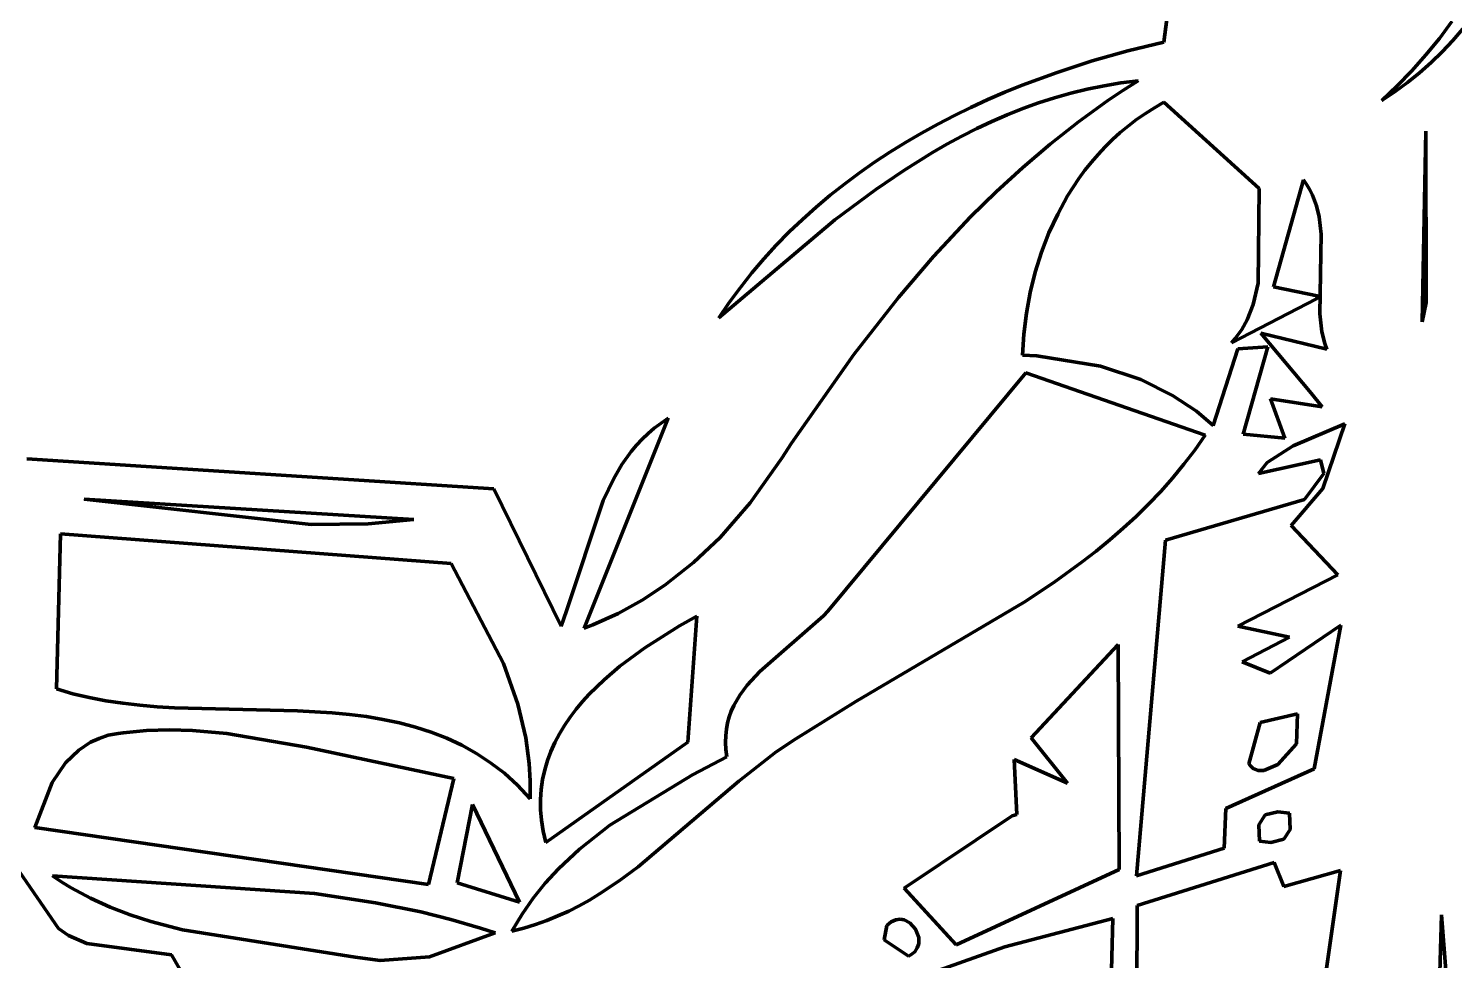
# Model space of a CAD drawing. Header units: millimetres. Extents: x 0 to 9.3, y 0 to 12.
# Drawn here: x 3.385 to 4.503, y 5.84 to 6.571 of the extents above; entities that cross this region are included whole.
import ezdxf

# ---------------------------------------------------------------- set-up
doc = ezdxf.new("R2010")
doc.units = ezdxf.units.MM
doc.layers.add('color#010101ff', color=7, linetype='CONTINUOUS', lineweight=100)
doc.layers.add('color#ffffffff', color=7, linetype='CONTINUOUS', lineweight=100)

msp = doc.modelspace()

# ---------------------------------------------------------------- linework, layer by layer
at = {"layer": 'color#010101ff'}
for p, q in [((4.2748, 6.5603), (4.2925, 6.6933)), ((4.5007, 6.5764), (4.4909, 6.5632)), ((4.4909, 6.5632), (4.4804, 6.5503)), ((4.5015, 6.5616), (4.5094, 6.5707)), ((4.2188, 6.5456), (4.2467, 6.5534)), ((4.2467, 6.5534), (4.2748, 6.5603)), ((4.4845, 6.5444), (4.4932, 6.5528)), ((4.4932, 6.5528), (4.5015, 6.5616)), ((4.1912, 6.5366), (4.2188, 6.5456)), ((4.4804, 6.5503), (4.4694, 6.5379)), ((4.4754, 6.5363), (4.4845, 6.5444)), ((4.1638, 6.5265), (4.1912, 6.5366)), ((4.2548, 6.5299), (4.2413, 6.5283)), ((4.2428, 6.5223), (4.2548, 6.5299)), ((4.4694, 6.5379), (4.4578, 6.526)), ((4.4659, 6.5286), (4.4754, 6.5363)), ((4.137, 6.5152), (4.1503, 6.521)), ((4.1503, 6.521), (4.1638, 6.5265)), ((4.2019, 6.5203), (4.1892, 6.5167)), ((4.2149, 6.5235), (4.2019, 6.5203)), ((4.228, 6.5261), (4.2149, 6.5235)), ((4.2413, 6.5283), (4.228, 6.5261)), ((4.231, 6.5144), (4.2428, 6.5223)), ((4.4578, 6.526), (4.4457, 6.5145)), ((4.4457, 6.5145), (4.456, 6.5213)), ((4.456, 6.5213), (4.4659, 6.5286)), ((4.1107, 6.5027), (4.1237, 6.5091)), ((4.1237, 6.5091), (4.137, 6.5152)), ((4.1643, 6.5082), (4.1521, 6.5033)), ((4.1767, 6.5127), (4.1643, 6.5082)), ((4.1892, 6.5167), (4.1767, 6.5127)), ((4.208, 6.4978), (4.231, 6.5144)), ((4.2675, 6.5089), (4.2605, 6.5044)), ((4.2749, 6.5131), (4.2675, 6.5089)), ((4.3497, 6.4456), (4.2749, 6.5131)), ((4.085, 6.489), (4.0978, 6.496)), ((4.0978, 6.496), (4.1107, 6.5027)), ((4.1401, 6.4981), (4.1282, 6.4925)), ((4.1521, 6.5033), (4.1401, 6.4981)), ((4.1858, 6.4804), (4.208, 6.4978)), ((4.2536, 6.4997), (4.2471, 6.4947)), ((4.2605, 6.5044), (4.2536, 6.4997)), ((4.0725, 6.4817), (4.085, 6.489)), ((4.1165, 6.4865), (4.1049, 6.4802)), ((4.1282, 6.4925), (4.1165, 6.4865)), ((4.2408, 6.4894), (4.2347, 6.4839)), ((4.2471, 6.4947), (4.2408, 6.4894)), ((4.4803, 6.4905), (4.4775, 6.3409)), ((4.4807, 6.3561), (4.4803, 6.4905)), ((4.0481, 6.4661), (4.0602, 6.4741)), ((4.0602, 6.4741), (4.0725, 6.4817)), ((4.0935, 6.4737), (4.0711, 6.4597)), ((4.1049, 6.4802), (4.0935, 6.4737)), ((4.1643, 6.4621), (4.1858, 6.4804)), ((4.2289, 6.4782), (4.2234, 6.4723)), ((4.2347, 6.4839), (4.2289, 6.4782)), ((4.0363, 6.4578), (4.0481, 6.4661)), ((4.1435, 6.443), (4.1643, 6.4621)), ((4.2181, 6.4661), (4.2131, 6.4598)), ((4.2234, 6.4723), (4.2181, 6.4661)), ((4.0247, 6.4492), (4.0363, 6.4578)), ((4.0711, 6.4597), (4.0491, 6.4448)), ((4.2083, 6.4533), (4.1995, 6.4397)), ((4.2131, 6.4598), (4.2083, 6.4533)), ((4.3844, 6.4522), (4.3609, 6.3684)), ((4.3871, 6.4484), (4.3844, 6.4522)), ((4.0024, 6.431), (4.0134, 6.4403)), ((4.0134, 6.4403), (4.0247, 6.4492)), ((4.0491, 6.4448), (4.0171, 6.4209)), ((4.1234, 6.4232), (4.1435, 6.443)), ((4.1995, 6.4397), (4.1917, 6.4255)), ((4.3488, 6.3712), (4.3497, 6.4456)), ((4.3895, 6.4444), (4.3871, 6.4484)), ((4.3915, 6.4404), (4.3895, 6.4444)), ((4.3947, 6.432), (4.3915, 6.4404)), ((3.9916, 6.4213), (4.0024, 6.431)), ((4.3967, 6.4232), (4.3947, 6.432)), ((4.0171, 6.4209), (3.926, 6.344)), ((3.9812, 6.4114), (3.9916, 6.4213)), ((4.0944, 6.3923), (4.1234, 6.4232)), ((4.1917, 6.4255), (4.1848, 6.4108)), ((4.3982, 6.4096), (4.3967, 6.4232)), ((3.9711, 6.401), (3.9812, 6.4114)), ((4.1848, 6.4108), (4.179, 6.3956)), ((4.3971, 6.3472), (4.3982, 6.4096)), ((3.9613, 6.3903), (3.9711, 6.401)), ((4.179, 6.3956), (4.1741, 6.3799)), ((3.9519, 6.3793), (3.9613, 6.3903)), ((4.0668, 6.36), (4.0944, 6.3923)), ((3.9429, 6.3679), (3.9519, 6.3793)), ((4.1741, 6.3799), (4.1702, 6.364)), ((3.9342, 6.3561), (3.9429, 6.3679)), ((4.1702, 6.364), (4.1672, 6.3478)), ((4.3449, 6.3545), (4.3488, 6.3712)), ((4.3609, 6.3684), (4.3964, 6.361)), ((3.926, 6.344), (3.9342, 6.3561)), ((4.0319, 6.3154), (4.0668, 6.36)), ((4.3945, 6.3589), (4.328, 6.3245)), ((4.3402, 6.3426), (4.3449, 6.3545)), ((4.3964, 6.361), (4.3945, 6.3589)), ((4.4775, 6.3409), (4.4807, 6.3561)), ((4.1672, 6.3478), (4.1652, 6.3314)), ((4.336, 6.335), (4.3402, 6.3426)), ((4.3988, 6.3331), (4.3971, 6.3472)), ((4.1652, 6.3314), (4.1641, 6.3149)), ((4.328, 6.3245), (4.3309, 6.3279)), ((4.3309, 6.3279), (4.336, 6.335)), ((4.3903, 6.2849), (4.3509, 6.332)), ((4.3509, 6.332), (4.4026, 6.3196)), ((4.4011, 6.324), (4.3988, 6.3331)), ((4.3136, 6.2597), (4.3329, 6.3198)), ((4.3329, 6.3198), (4.3564, 6.3214)), ((4.3564, 6.3214), (4.3371, 6.2529)), ((4.4026, 6.3196), (4.4011, 6.324)), ((3.9831, 6.2459), (4.0319, 6.3154)), ((4.1641, 6.3149), (4.1753, 6.3143)), ((4.1753, 6.3143), (4.2252, 6.3063)), ((4.2252, 6.3063), (4.2569, 6.2957)), ((4.1668, 6.301), (4.0114, 6.114)), ((4.3072, 6.252), (4.1668, 6.301)), ((4.2569, 6.2957), (4.2818, 6.2833)), ((4.2818, 6.2833), (4.3005, 6.2708)), ((4.3991, 6.2744), (4.3903, 6.2849)), ((4.3699, 6.2497), (4.3586, 6.2805)), ((4.3586, 6.2805), (4.3991, 6.2744)), ((3.8863, 6.2654), (3.8205, 6.1008)), ((3.8754, 6.2576), (3.8807, 6.2616)), ((3.8807, 6.2616), (3.8863, 6.2654)), ((4.3005, 6.2708), (4.3136, 6.2597)), ((4.4168, 6.2609), (4.3763, 6.2437)), ((4.3995, 6.2102), (4.4168, 6.2609)), ((3.8658, 6.2489), (3.8705, 6.2533)), ((3.8705, 6.2533), (3.8754, 6.2576)), ((4.2991, 6.2404), (4.3072, 6.252)), ((4.3371, 6.2529), (4.3699, 6.2497)), ((3.8501, 6.229), (3.8574, 6.2393)), ((3.8574, 6.2393), (3.8615, 6.2442)), ((3.8615, 6.2442), (3.8658, 6.2489)), ((3.9754, 6.2341), (3.9831, 6.2459)), ((4.2906, 6.2292), (4.2991, 6.2404)), ((4.3763, 6.2437), (4.356, 6.2306)), ((3.3836, 6.2334), (3.7495, 6.2099)), ((3.8436, 6.2181), (3.8501, 6.229)), ((3.9506, 6.1989), (3.9754, 6.2341)), ((4.2817, 6.2184), (4.2906, 6.2292)), ((4.349, 6.2219), (4.3977, 6.2327)), ((4.356, 6.2306), (4.349, 6.2219)), ((4.3977, 6.2327), (4.4003, 6.2219)), ((3.8354, 6.2008), (3.8436, 6.2181)), ((4.2725, 6.208), (4.2817, 6.2184)), ((4.4003, 6.2219), (4.3851, 6.2017)), ((3.7495, 6.2099), (3.8023, 6.1024)), ((4.263, 6.198), (4.2725, 6.208)), ((4.3747, 6.1812), (4.3995, 6.2102)), ((3.4284, 6.202), (3.6064, 6.182)), ((3.6869, 6.1858), (3.4284, 6.202)), ((3.8067, 6.1142), (3.8354, 6.2008)), ((3.927, 6.1719), (3.9506, 6.1989)), ((4.2531, 6.1883), (4.263, 6.198)), ((4.3851, 6.2017), (4.2762, 6.1696)), ((3.6064, 6.182), (3.6511, 6.1825)), ((3.6511, 6.1825), (3.6869, 6.1858)), ((4.243, 6.179), (4.2531, 6.1883)), ((3.4099, 6.1746), (3.4068, 6.053)), ((3.7161, 6.1514), (3.4099, 6.1746)), ((3.9062, 6.1522), (3.927, 6.1719)), ((4.2325, 6.17), (4.243, 6.179)), ((4.4114, 6.1426), (4.3747, 6.1812)), ((4.211, 6.1528), (4.2219, 6.1612)), ((4.2219, 6.1612), (4.2325, 6.17)), ((4.2762, 6.1696), (4.2535, 5.9064)), ((3.7573, 6.073), (3.7161, 6.1514)), ((3.8838, 6.1345), (3.9062, 6.1522)), ((4.1886, 6.1366), (4.211, 6.1528)), ((4.333, 6.1024), (4.4114, 6.1426)), ((3.8659, 6.1227), (3.8838, 6.1345)), ((4.1655, 6.1212), (4.1886, 6.1366)), ((3.8471, 6.1123), (3.8659, 6.1227)), ((4.0334, 6.0432), (4.1655, 6.1212)), ((3.8023, 6.1024), (3.8067, 6.1142)), ((3.8273, 6.1034), (3.8471, 6.1123)), ((3.9088, 6.1102), (3.8953, 6.1025)), ((3.9016, 6.0114), (3.9088, 6.1102)), ((4.008, 6.1104), (3.9582, 6.0668)), ((4.0114, 6.114), (4.008, 6.1104)), ((3.8205, 6.1008), (3.8273, 6.1034)), ((3.8953, 6.1025), (3.8681, 6.0854)), ((4.3735, 6.0937), (4.333, 6.1024)), ((4.3364, 6.0743), (4.3735, 6.0937)), ((4.4136, 6.103), (4.3584, 6.0654)), ((4.3927, 5.9905), (4.4136, 6.103)), ((3.8681, 6.0854), (3.8484, 6.0708)), ((4.2392, 6.0878), (4.1709, 6.0146)), ((4.2398, 5.9115), (4.2392, 6.0878)), ((3.7685, 6.0412), (3.7573, 6.073)), ((3.8484, 6.0708), (3.8361, 6.0603)), ((4.3584, 6.0654), (4.3364, 6.0743)), ((3.8361, 6.0603), (3.8245, 6.049)), ((3.9582, 6.0668), (3.9482, 6.056)), ((3.4068, 6.053), (3.4195, 6.0493)), ((3.4195, 6.0493), (3.4323, 6.0462)), ((3.8245, 6.049), (3.8192, 6.0431)), ((3.9425, 6.0482), (3.9378, 6.04)), ((3.9482, 6.056), (3.9425, 6.0482)), ((3.4323, 6.0462), (3.4454, 6.0437)), ((3.4454, 6.0437), (3.4587, 6.0418)), ((3.4587, 6.0418), (3.4721, 6.0402)), ((3.4721, 6.0402), (3.4856, 6.0391)), ((3.4856, 6.0391), (3.4993, 6.0383)), ((3.4993, 6.0383), (3.5958, 6.0359)), ((3.7747, 6.0148), (3.7685, 6.0412)), ((3.8141, 6.0371), (3.8094, 6.0308)), ((3.8192, 6.0431), (3.8141, 6.0371)), ((3.9378, 6.04), (3.9358, 6.0356)), ((3.9865, 6.014), (4.0334, 6.0432)), ((3.5958, 6.0359), (3.623, 6.0343)), ((3.623, 6.0343), (3.6364, 6.033)), ((3.6364, 6.033), (3.6497, 6.0313)), ((3.6497, 6.0313), (3.6627, 6.0291)), ((3.6627, 6.0291), (3.6756, 6.0264)), ((3.6756, 6.0264), (3.6882, 6.0231)), ((3.8094, 6.0308), (3.805, 6.0244)), ((3.9329, 6.0264), (3.932, 6.0215)), ((3.9342, 6.0311), (3.9329, 6.0264)), ((3.9358, 6.0356), (3.9342, 6.0311)), ((4.3416, 5.9944), (4.3505, 6.0267)), ((4.3505, 6.0267), (4.3798, 6.0336)), ((4.3798, 6.0336), (4.379, 6.0099)), ((3.4473, 6.0167), (3.4401, 6.0143)), ((3.455, 6.0182), (3.4473, 6.0167)), ((3.4591, 6.0186), (3.455, 6.0182)), ((3.4773, 6.0204), (3.4591, 6.0186)), ((3.4954, 6.0209), (3.4773, 6.0204)), ((3.5134, 6.0205), (3.4954, 6.0209)), ((3.5404, 6.0182), (3.5134, 6.0205)), ((3.6028, 6.0074), (3.5404, 6.0182)), ((3.6882, 6.0231), (3.7006, 6.0191)), ((3.7006, 6.0191), (3.7127, 6.0144)), ((3.7774, 5.9946), (3.7747, 6.0148)), ((3.801, 6.0178), (3.7974, 6.011)), ((3.805, 6.0244), (3.801, 6.0178)), ((3.9315, 6.0164), (3.9313, 6.0111)), ((3.932, 6.0215), (3.9315, 6.0164)), ((4.1709, 6.0146), (4.1995, 5.9791)), ((3.4243, 6.0051), (3.4139, 5.995)), ((3.4334, 6.0112), (3.4243, 6.0051)), ((3.4401, 6.0143), (3.4334, 6.0112)), ((3.7182, 5.9828), (3.6028, 6.0074)), ((3.7127, 6.0144), (3.7245, 6.0089)), ((3.7245, 6.0089), (3.736, 6.0025)), ((3.7905, 5.9327), (3.9016, 6.0114)), ((3.7943, 6.0041), (3.7916, 5.9969)), ((3.7974, 6.011), (3.7943, 6.0041)), ((3.9313, 6.0111), (3.9316, 6.0056)), ((3.9316, 6.0056), (3.9323, 5.9999)), ((3.9416, 5.9806), (3.9711, 6.0036)), ((3.9711, 6.0036), (3.9865, 6.014)), ((4.379, 6.0099), (4.3642, 5.9939)), ((3.4139, 5.995), (3.4034, 5.9797)), ((3.736, 6.0025), (3.7471, 5.9952)), ((3.7471, 5.9952), (3.7579, 5.9869)), ((3.7782, 5.9809), (3.7774, 5.9946)), ((3.7916, 5.9969), (3.7895, 5.9896)), ((3.9323, 5.9999), (3.9055, 5.9858)), ((4.1995, 5.9791), (4.1575, 5.9977)), ((4.1575, 5.9977), (4.1597, 5.9546)), ((4.3426, 5.993), (4.3416, 5.9944)), ((4.3449, 5.9907), (4.3426, 5.993)), ((4.3642, 5.9939), (4.3533, 5.989)), ((3.6983, 5.8997), (3.7182, 5.9828)), ((3.7579, 5.9869), (3.7682, 5.9775)), ((3.7878, 5.982), (3.7867, 5.9743)), ((3.7895, 5.9896), (3.7878, 5.982)), ((3.9055, 5.9858), (3.8405, 5.9462)), ((4.3236, 5.9592), (4.3927, 5.9905)), ((4.3489, 5.989), (4.3449, 5.9907)), ((4.3533, 5.989), (4.3489, 5.989)), ((3.4034, 5.9797), (3.3899, 5.9445)), ((3.7682, 5.9775), (3.7781, 5.9669)), ((3.7781, 5.9669), (3.7782, 5.9809)), ((3.7867, 5.9743), (3.7862, 5.9664)), ((3.8629, 5.9136), (3.9416, 5.9806)), ((3.733, 5.9625), (3.7209, 5.9011)), ((3.7698, 5.8857), (3.733, 5.9625)), ((3.7862, 5.9664), (3.7863, 5.9583)), ((4.3223, 5.9282), (4.3236, 5.9592)), ((3.7863, 5.9583), (3.787, 5.95)), ((3.787, 5.95), (3.7884, 5.9414)), ((4.1561, 5.9534), (4.0713, 5.8969)), ((4.1597, 5.9546), (4.1561, 5.9534)), ((4.3543, 5.9542), (4.3494, 5.9465)), ((4.3644, 5.9567), (4.3543, 5.9542)), ((4.3733, 5.9556), (4.3644, 5.9567)), ((4.3739, 5.9429), (4.3733, 5.9556)), ((3.4083, 5.8652), (3.3578, 5.938)), ((3.3899, 5.9445), (3.6983, 5.8997)), ((3.7884, 5.9414), (3.7905, 5.9327)), ((3.8405, 5.9462), (3.8167, 5.9274)), ((4.3494, 5.9465), (4.3498, 5.9337)), ((4.369, 5.9353), (4.3739, 5.9429)), ((3.8167, 5.9274), (3.8002, 5.9119)), ((4.2535, 5.9064), (4.3223, 5.9282)), ((4.3498, 5.9337), (4.3589, 5.9327)), ((4.3589, 5.9327), (4.369, 5.9353)), ((4.3613, 5.9168), (4.254, 5.8831)), ((4.3691, 5.8982), (4.3613, 5.9168)), ((3.4037, 5.9064), (3.411, 5.9016)), ((3.6091, 5.8926), (3.4037, 5.9064)), ((3.8002, 5.9119), (3.79, 5.9008)), ((3.848, 5.9026), (3.8629, 5.9136)), ((4.112, 5.8524), (4.2398, 5.9115)), ((4.4135, 5.9107), (4.3691, 5.8982)), ((4.4019, 5.8301), (4.4135, 5.9107)), ((3.411, 5.9016), (3.4183, 5.8971)), ((3.4183, 5.8971), (3.4333, 5.889)), ((3.6569, 5.8854), (3.6091, 5.8926)), ((3.7209, 5.9011), (3.7698, 5.8857)), ((3.79, 5.9008), (3.7805, 5.889)), ((3.8246, 5.8875), (3.8325, 5.8923)), ((3.8325, 5.8923), (3.848, 5.9026)), ((4.0713, 5.8969), (4.112, 5.8524)), ((3.4333, 5.889), (3.4488, 5.8819)), ((3.4488, 5.8819), (3.4646, 5.8758)), ((3.6924, 5.8782), (3.6569, 5.8854)), ((3.7805, 5.889), (3.7718, 5.8765)), ((3.8083, 5.8788), (3.8165, 5.883)), ((3.8165, 5.883), (3.8246, 5.8875)), ((4.254, 5.8831), (4.2529, 5.6668)), ((3.4646, 5.8758), (3.4808, 5.8706)), ((3.4808, 5.8706), (3.5055, 5.8642)), ((3.7159, 5.8723), (3.6924, 5.8782)), ((3.7392, 5.8655), (3.7159, 5.8723)), ((3.7718, 5.8765), (3.7638, 5.8631)), ((3.7823, 5.8683), (3.7912, 5.8714)), ((3.7912, 5.8714), (3.7998, 5.875)), ((3.7998, 5.875), (3.8083, 5.8788)), ((4.0612, 5.8704), (4.0595, 5.8691)), ((4.0647, 5.872), (4.0612, 5.8704)), ((4.0681, 5.8725), (4.0647, 5.872)), ((4.0713, 5.872), (4.0681, 5.8725)), ((4.0757, 5.8697), (4.0713, 5.872)), ((4.0803, 5.8646), (4.0757, 5.8697)), ((4.2349, 5.8731), (4.1503, 5.8507)), ((4.2295, 5.6549), (4.2349, 5.8731)), ((4.4925, 5.8758), (4.4893, 5.754)), ((4.4993, 5.7908), (4.4925, 5.8758)), ((3.4163, 5.8596), (3.4083, 5.8652)), ((3.4306, 5.8534), (3.4163, 5.8596)), ((3.5055, 5.8642), (3.6408, 5.8427)), ((3.6993, 5.8429), (3.7507, 5.8617)), ((3.7507, 5.8617), (3.7392, 5.8655)), ((3.7638, 5.8631), (3.7732, 5.8655)), ((3.7732, 5.8655), (3.7823, 5.8683)), ((4.0578, 5.8675), (4.0557, 5.8564)), ((4.0595, 5.8691), (4.0578, 5.8675)), ((4.0827, 5.8582), (4.0803, 5.8646)), ((4.0827, 5.8531), (4.0827, 5.8582)), ((3.4969, 5.8446), (3.4306, 5.8534)), ((4.0557, 5.8564), (4.0747, 5.8435)), ((4.0766, 5.8445), (4.0796, 5.847)), ((4.0796, 5.847), (4.0816, 5.8499)), ((4.0816, 5.8499), (4.0827, 5.8531)), ((4.1503, 5.8507), (4.0818, 5.8265)), ((3.5194, 5.8059), (3.4969, 5.8446)), ((3.6408, 5.8427), (3.6604, 5.8401)), ((3.6604, 5.8401), (3.6993, 5.8429)), ((4.0747, 5.8435), (4.0766, 5.8445))]:
    msp.add_line(p, q, dxfattribs=at)
at = {"layer": 'color#ffffffff'}
for p, q in [((4.2925, 6.6933), (4.2748, 6.5603)), ((4.4909, 6.5632), (4.5007, 6.5764)), ((4.4804, 6.5503), (4.4909, 6.5632)), ((4.5094, 6.5707), (4.5015, 6.5616)), ((4.2467, 6.5534), (4.2188, 6.5456)), ((4.2748, 6.5603), (4.2467, 6.5534)), ((4.4932, 6.5528), (4.4845, 6.5444)), ((4.5015, 6.5616), (4.4932, 6.5528)), ((4.2188, 6.5456), (4.1912, 6.5366)), ((4.4694, 6.5379), (4.4804, 6.5503)), ((4.4845, 6.5444), (4.4754, 6.5363)), ((4.1912, 6.5366), (4.1638, 6.5265)), ((4.2413, 6.5283), (4.2548, 6.5299)), ((4.2548, 6.5299), (4.2428, 6.5223)), ((4.4578, 6.526), (4.4694, 6.5379)), ((4.4754, 6.5363), (4.4659, 6.5286)), ((4.1503, 6.521), (4.137, 6.5152)), ((4.1638, 6.5265), (4.1503, 6.521)), ((4.1892, 6.5167), (4.2019, 6.5203)), ((4.2019, 6.5203), (4.2149, 6.5235)), ((4.2149, 6.5235), (4.228, 6.5261)), ((4.228, 6.5261), (4.2413, 6.5283)), ((4.2428, 6.5223), (4.231, 6.5144)), ((4.4457, 6.5145), (4.4578, 6.526)), ((4.456, 6.5213), (4.4457, 6.5145)), ((4.4659, 6.5286), (4.456, 6.5213)), ((4.1237, 6.5091), (4.1107, 6.5027)), ((4.137, 6.5152), (4.1237, 6.5091)), ((4.1521, 6.5033), (4.1643, 6.5082)), ((4.1643, 6.5082), (4.1767, 6.5127)), ((4.1767, 6.5127), (4.1892, 6.5167)), ((4.231, 6.5144), (4.208, 6.4978)), ((4.2605, 6.5044), (4.2675, 6.5089)), ((4.2675, 6.5089), (4.2749, 6.5131)), ((4.2749, 6.5131), (4.3497, 6.4456)), ((4.0978, 6.496), (4.085, 6.489)), ((4.1107, 6.5027), (4.0978, 6.496)), ((4.1282, 6.4925), (4.1401, 6.4981)), ((4.1401, 6.4981), (4.1521, 6.5033)), ((4.208, 6.4978), (4.1858, 6.4804)), ((4.2471, 6.4947), (4.2536, 6.4997)), ((4.2536, 6.4997), (4.2605, 6.5044)), ((4.085, 6.489), (4.0725, 6.4817)), ((4.1049, 6.4802), (4.1165, 6.4865)), ((4.1165, 6.4865), (4.1282, 6.4925)), ((4.2347, 6.4839), (4.2408, 6.4894)), ((4.2408, 6.4894), (4.2471, 6.4947)), ((4.4775, 6.3409), (4.4803, 6.4905)), ((4.4803, 6.4905), (4.4807, 6.3561)), ((4.0602, 6.4741), (4.0481, 6.4661)), ((4.0725, 6.4817), (4.0602, 6.4741)), ((4.0711, 6.4597), (4.0935, 6.4737)), ((4.0935, 6.4737), (4.1049, 6.4802)), ((4.1858, 6.4804), (4.1643, 6.4621)), ((4.2234, 6.4723), (4.2289, 6.4782)), ((4.2289, 6.4782), (4.2347, 6.4839)), ((4.0481, 6.4661), (4.0363, 6.4578)), ((4.1643, 6.4621), (4.1435, 6.443)), ((4.2131, 6.4598), (4.2181, 6.4661)), ((4.2181, 6.4661), (4.2234, 6.4723)), ((4.0363, 6.4578), (4.0247, 6.4492)), ((4.0491, 6.4448), (4.0711, 6.4597)), ((4.1995, 6.4397), (4.2083, 6.4533)), ((4.2083, 6.4533), (4.2131, 6.4598)), ((4.3609, 6.3684), (4.3844, 6.4522)), ((4.3844, 6.4522), (4.3871, 6.4484)), ((4.0134, 6.4403), (4.0024, 6.431)), ((4.0247, 6.4492), (4.0134, 6.4403)), ((4.0171, 6.4209), (4.0491, 6.4448)), ((4.1435, 6.443), (4.1234, 6.4232)), ((4.1917, 6.4255), (4.1995, 6.4397)), ((4.3497, 6.4456), (4.3488, 6.3712)), ((4.3871, 6.4484), (4.3895, 6.4444)), ((4.3895, 6.4444), (4.3915, 6.4404)), ((4.3915, 6.4404), (4.3947, 6.432)), ((4.0024, 6.431), (3.9916, 6.4213)), ((4.3947, 6.432), (4.3967, 6.4232)), ((3.926, 6.344), (4.0171, 6.4209)), ((3.9916, 6.4213), (3.9812, 6.4114)), ((4.1234, 6.4232), (4.0944, 6.3923)), ((4.1848, 6.4108), (4.1917, 6.4255)), ((4.3967, 6.4232), (4.3982, 6.4096)), ((3.9812, 6.4114), (3.9711, 6.401)), ((4.179, 6.3956), (4.1848, 6.4108)), ((4.3982, 6.4096), (4.3971, 6.3472)), ((3.9711, 6.401), (3.9613, 6.3903)), ((4.1741, 6.3799), (4.179, 6.3956)), ((3.9613, 6.3903), (3.9519, 6.3793)), ((4.0944, 6.3923), (4.0668, 6.36)), ((3.9519, 6.3793), (3.9429, 6.3679)), ((4.1702, 6.364), (4.1741, 6.3799)), ((3.9429, 6.3679), (3.9342, 6.3561)), ((4.1672, 6.3478), (4.1702, 6.364)), ((4.3488, 6.3712), (4.3449, 6.3545)), ((4.3964, 6.361), (4.3609, 6.3684)), ((3.9342, 6.3561), (3.926, 6.344)), ((4.0668, 6.36), (4.0319, 6.3154)), ((4.328, 6.3245), (4.3945, 6.3589)), ((4.3449, 6.3545), (4.3402, 6.3426)), ((4.3945, 6.3589), (4.3964, 6.361)), ((4.4807, 6.3561), (4.4775, 6.3409)), ((4.1652, 6.3314), (4.1672, 6.3478)), ((4.3402, 6.3426), (4.336, 6.335)), ((4.3971, 6.3472), (4.3988, 6.3331)), ((4.1641, 6.3149), (4.1652, 6.3314)), ((4.3309, 6.3279), (4.328, 6.3245)), ((4.336, 6.335), (4.3309, 6.3279)), ((4.4026, 6.3196), (4.3509, 6.332)), ((4.3509, 6.332), (4.3903, 6.2849)), ((4.3988, 6.3331), (4.4011, 6.324)), ((4.3329, 6.3198), (4.3136, 6.2597)), ((4.3564, 6.3214), (4.3329, 6.3198)), ((4.3371, 6.2529), (4.3564, 6.3214)), ((4.4011, 6.324), (4.4026, 6.3196)), ((4.0319, 6.3154), (3.9831, 6.2459)), ((4.1753, 6.3143), (4.1641, 6.3149)), ((4.2252, 6.3063), (4.1753, 6.3143)), ((4.2569, 6.2957), (4.2252, 6.3063)), ((4.0114, 6.114), (4.1668, 6.301)), ((4.1668, 6.301), (4.3072, 6.252)), ((4.2818, 6.2833), (4.2569, 6.2957)), ((4.3005, 6.2708), (4.2818, 6.2833)), ((4.3903, 6.2849), (4.3991, 6.2744)), ((4.3991, 6.2744), (4.3586, 6.2805)), ((4.3586, 6.2805), (4.3699, 6.2497)), ((3.8205, 6.1008), (3.8863, 6.2654)), ((3.8807, 6.2616), (3.8754, 6.2576)), ((3.8863, 6.2654), (3.8807, 6.2616)), ((4.3136, 6.2597), (4.3005, 6.2708)), ((4.3763, 6.2437), (4.4168, 6.2609)), ((4.4168, 6.2609), (4.3995, 6.2102)), ((3.8705, 6.2533), (3.8658, 6.2489)), ((3.8754, 6.2576), (3.8705, 6.2533)), ((4.3072, 6.252), (4.2991, 6.2404)), ((4.3699, 6.2497), (4.3371, 6.2529)), ((3.8574, 6.2393), (3.8501, 6.229)), ((3.8615, 6.2442), (3.8574, 6.2393)), ((3.8658, 6.2489), (3.8615, 6.2442)), ((3.9831, 6.2459), (3.9754, 6.2341)), ((4.2991, 6.2404), (4.2906, 6.2292)), ((4.356, 6.2306), (4.3763, 6.2437)), ((3.7495, 6.2099), (3.3836, 6.2334)), ((3.8501, 6.229), (3.8436, 6.2181)), ((3.9754, 6.2341), (3.9506, 6.1989)), ((4.2906, 6.2292), (4.2817, 6.2184)), ((4.3977, 6.2327), (4.349, 6.2219)), ((4.349, 6.2219), (4.356, 6.2306)), ((4.4003, 6.2219), (4.3977, 6.2327)), ((3.8436, 6.2181), (3.8354, 6.2008)), ((4.2817, 6.2184), (4.2725, 6.208)), ((4.3851, 6.2017), (4.4003, 6.2219)), ((3.8023, 6.1024), (3.7495, 6.2099)), ((4.2725, 6.208), (4.263, 6.198)), ((4.3995, 6.2102), (4.3747, 6.1812)), ((3.4284, 6.202), (3.6869, 6.1858)), ((3.6064, 6.182), (3.4284, 6.202)), ((3.8354, 6.2008), (3.8067, 6.1142)), ((3.9506, 6.1989), (3.927, 6.1719)), ((4.263, 6.198), (4.2531, 6.1883)), ((4.2762, 6.1696), (4.3851, 6.2017)), ((3.6511, 6.1825), (3.6064, 6.182)), ((3.6869, 6.1858), (3.6511, 6.1825)), ((4.2531, 6.1883), (4.243, 6.179)), ((3.4068, 6.053), (3.4099, 6.1746)), ((3.4099, 6.1746), (3.7161, 6.1514)), ((3.927, 6.1719), (3.9062, 6.1522)), ((4.243, 6.179), (4.2325, 6.17)), ((4.3747, 6.1812), (4.4114, 6.1426)), ((4.2219, 6.1612), (4.211, 6.1528)), ((4.2325, 6.17), (4.2219, 6.1612)), ((4.2535, 5.9064), (4.2762, 6.1696)), ((3.7161, 6.1514), (3.7573, 6.073)), ((3.9062, 6.1522), (3.8838, 6.1345)), ((4.211, 6.1528), (4.1886, 6.1366)), ((4.4114, 6.1426), (4.333, 6.1024)), ((3.8838, 6.1345), (3.8659, 6.1227)), ((4.1886, 6.1366), (4.1655, 6.1212)), ((3.8659, 6.1227), (3.8471, 6.1123)), ((4.1655, 6.1212), (4.0334, 6.0432)), ((3.8067, 6.1142), (3.8023, 6.1024)), ((3.8471, 6.1123), (3.8273, 6.1034)), ((3.8953, 6.1025), (3.9088, 6.1102)), ((3.9088, 6.1102), (3.9016, 6.0114)), ((3.9582, 6.0668), (4.008, 6.1104)), ((4.008, 6.1104), (4.0114, 6.114)), ((3.8273, 6.1034), (3.8205, 6.1008)), ((3.8681, 6.0854), (3.8953, 6.1025)), ((4.333, 6.1024), (4.3735, 6.0937)), ((4.3735, 6.0937), (4.3364, 6.0743)), ((4.3584, 6.0654), (4.4136, 6.103)), ((4.4136, 6.103), (4.3927, 5.9905)), ((3.8484, 6.0708), (3.8681, 6.0854)), ((4.1709, 6.0146), (4.2392, 6.0878)), ((4.2392, 6.0878), (4.2398, 5.9115)), ((3.7573, 6.073), (3.7685, 6.0412)), ((3.8361, 6.0603), (3.8484, 6.0708)), ((4.3364, 6.0743), (4.3584, 6.0654)), ((3.8245, 6.049), (3.8361, 6.0603)), ((3.9482, 6.056), (3.9582, 6.0668)), ((3.4195, 6.0493), (3.4068, 6.053)), ((3.4323, 6.0462), (3.4195, 6.0493)), ((3.8192, 6.0431), (3.8245, 6.049)), ((3.9378, 6.04), (3.9425, 6.0482)), ((3.9425, 6.0482), (3.9482, 6.056)), ((3.4454, 6.0437), (3.4323, 6.0462)), ((3.4587, 6.0418), (3.4454, 6.0437)), ((3.4721, 6.0402), (3.4587, 6.0418)), ((3.4856, 6.0391), (3.4721, 6.0402)), ((3.4993, 6.0383), (3.4856, 6.0391)), ((3.5958, 6.0359), (3.4993, 6.0383)), ((3.7685, 6.0412), (3.7747, 6.0148)), ((3.8094, 6.0308), (3.8141, 6.0371)), ((3.8141, 6.0371), (3.8192, 6.0431)), ((3.9358, 6.0356), (3.9378, 6.04)), ((4.0334, 6.0432), (3.9865, 6.014)), ((3.623, 6.0343), (3.5958, 6.0359)), ((3.6364, 6.033), (3.623, 6.0343)), ((3.6497, 6.0313), (3.6364, 6.033)), ((3.6627, 6.0291), (3.6497, 6.0313)), ((3.6756, 6.0264), (3.6627, 6.0291)), ((3.6882, 6.0231), (3.6756, 6.0264)), ((3.805, 6.0244), (3.8094, 6.0308)), ((3.932, 6.0215), (3.9329, 6.0264)), ((3.9329, 6.0264), (3.9342, 6.0311)), ((3.9342, 6.0311), (3.9358, 6.0356)), ((4.3505, 6.0267), (4.3416, 5.9944)), ((4.3798, 6.0336), (4.3505, 6.0267)), ((4.379, 6.0099), (4.3798, 6.0336)), ((3.4401, 6.0143), (3.4473, 6.0167)), ((3.4473, 6.0167), (3.455, 6.0182)), ((3.455, 6.0182), (3.4591, 6.0186)), ((3.4591, 6.0186), (3.4773, 6.0204)), ((3.4773, 6.0204), (3.4954, 6.0209)), ((3.4954, 6.0209), (3.5134, 6.0205)), ((3.5134, 6.0205), (3.5404, 6.0182)), ((3.5404, 6.0182), (3.6028, 6.0074)), ((3.7006, 6.0191), (3.6882, 6.0231)), ((3.7127, 6.0144), (3.7006, 6.0191)), ((3.7747, 6.0148), (3.7774, 5.9946)), ((3.7974, 6.011), (3.801, 6.0178)), ((3.801, 6.0178), (3.805, 6.0244)), ((3.9313, 6.0111), (3.9315, 6.0164)), ((3.9315, 6.0164), (3.932, 6.0215)), ((4.1995, 5.9791), (4.1709, 6.0146)), ((3.4139, 5.995), (3.4243, 6.0051)), ((3.4243, 6.0051), (3.4334, 6.0112)), ((3.4334, 6.0112), (3.4401, 6.0143)), ((3.6028, 6.0074), (3.7182, 5.9828)), ((3.7245, 6.0089), (3.7127, 6.0144)), ((3.736, 6.0025), (3.7245, 6.0089)), ((3.9016, 6.0114), (3.7905, 5.9327)), ((3.7916, 5.9969), (3.7943, 6.0041)), ((3.7943, 6.0041), (3.7974, 6.011)), ((3.9316, 6.0056), (3.9313, 6.0111)), ((3.9323, 5.9999), (3.9316, 6.0056)), ((3.9711, 6.0036), (3.9416, 5.9806)), ((3.9865, 6.014), (3.9711, 6.0036)), ((4.3642, 5.9939), (4.379, 6.0099)), ((3.4034, 5.9797), (3.4139, 5.995)), ((3.7471, 5.9952), (3.736, 6.0025)), ((3.7579, 5.9869), (3.7471, 5.9952)), ((3.7774, 5.9946), (3.7782, 5.9809)), ((3.7895, 5.9896), (3.7916, 5.9969)), ((3.9055, 5.9858), (3.9323, 5.9999)), ((4.1597, 5.9546), (4.1575, 5.9977)), ((4.1575, 5.9977), (4.1995, 5.9791)), ((4.3416, 5.9944), (4.3426, 5.993)), ((4.3426, 5.993), (4.3449, 5.9907)), ((4.3533, 5.989), (4.3642, 5.9939)), ((3.7182, 5.9828), (3.6983, 5.8997)), ((3.7682, 5.9775), (3.7579, 5.9869)), ((3.7867, 5.9743), (3.7878, 5.982)), ((3.7878, 5.982), (3.7895, 5.9896)), ((3.8405, 5.9462), (3.9055, 5.9858)), ((4.3927, 5.9905), (4.3236, 5.9592)), ((4.3449, 5.9907), (4.3489, 5.989)), ((4.3489, 5.989), (4.3533, 5.989)), ((3.3899, 5.9445), (3.4034, 5.9797)), ((3.7781, 5.9669), (3.7682, 5.9775)), ((3.7782, 5.9809), (3.7781, 5.9669)), ((3.7862, 5.9664), (3.7867, 5.9743)), ((3.9416, 5.9806), (3.8629, 5.9136)), ((3.7209, 5.9011), (3.733, 5.9625)), ((3.733, 5.9625), (3.7698, 5.8857)), ((3.7863, 5.9583), (3.7862, 5.9664)), ((4.3236, 5.9592), (4.3223, 5.9282)), ((3.787, 5.95), (3.7863, 5.9583)), ((3.7884, 5.9414), (3.787, 5.95)), ((4.0713, 5.8969), (4.1561, 5.9534)), ((4.1561, 5.9534), (4.1597, 5.9546)), ((4.3494, 5.9465), (4.3543, 5.9542)), ((4.3543, 5.9542), (4.3644, 5.9567)), ((4.3644, 5.9567), (4.3733, 5.9556)), ((4.3733, 5.9556), (4.3739, 5.9429)), ((3.3578, 5.938), (3.4083, 5.8652)), ((3.6983, 5.8997), (3.3899, 5.9445)), ((3.7905, 5.9327), (3.7884, 5.9414)), ((3.8167, 5.9274), (3.8405, 5.9462)), ((4.3498, 5.9337), (4.3494, 5.9465)), ((4.3739, 5.9429), (4.369, 5.9353)), ((3.8002, 5.9119), (3.8167, 5.9274)), ((4.3223, 5.9282), (4.2535, 5.9064)), ((4.3589, 5.9327), (4.3498, 5.9337)), ((4.369, 5.9353), (4.3589, 5.9327)), ((4.254, 5.8831), (4.3613, 5.9168)), ((4.3613, 5.9168), (4.3691, 5.8982)), ((3.4037, 5.9064), (3.6091, 5.8926)), ((3.411, 5.9016), (3.4037, 5.9064)), ((3.79, 5.9008), (3.8002, 5.9119)), ((3.8629, 5.9136), (3.848, 5.9026)), ((4.2398, 5.9115), (4.112, 5.8524)), ((4.3691, 5.8982), (4.4135, 5.9107)), ((4.4135, 5.9107), (4.4019, 5.8301)), ((3.4183, 5.8971), (3.411, 5.9016)), ((3.4333, 5.889), (3.4183, 5.8971)), ((3.6091, 5.8926), (3.6569, 5.8854)), ((3.7698, 5.8857), (3.7209, 5.9011)), ((3.7805, 5.889), (3.79, 5.9008)), ((3.8325, 5.8923), (3.8246, 5.8875)), ((3.848, 5.9026), (3.8325, 5.8923)), ((4.112, 5.8524), (4.0713, 5.8969)), ((3.4488, 5.8819), (3.4333, 5.889)), ((3.4646, 5.8758), (3.4488, 5.8819)), ((3.6569, 5.8854), (3.6924, 5.8782)), ((3.7718, 5.8765), (3.7805, 5.889)), ((3.8165, 5.883), (3.8083, 5.8788)), ((3.8246, 5.8875), (3.8165, 5.883)), ((4.2529, 5.6668), (4.254, 5.8831)), ((3.4808, 5.8706), (3.4646, 5.8758)), ((3.5055, 5.8642), (3.4808, 5.8706)), ((3.6924, 5.8782), (3.7159, 5.8723)), ((3.7159, 5.8723), (3.7392, 5.8655)), ((3.7638, 5.8631), (3.7718, 5.8765)), ((3.7912, 5.8714), (3.7823, 5.8683)), ((3.7998, 5.875), (3.7912, 5.8714)), ((3.8083, 5.8788), (3.7998, 5.875)), ((4.0595, 5.8691), (4.0612, 5.8704)), ((4.0612, 5.8704), (4.0647, 5.872)), ((4.0647, 5.872), (4.0681, 5.8725)), ((4.0681, 5.8725), (4.0713, 5.872)), ((4.0713, 5.872), (4.0757, 5.8697)), ((4.0757, 5.8697), (4.0803, 5.8646)), ((4.1503, 5.8507), (4.2349, 5.8731)), ((4.2349, 5.8731), (4.2295, 5.6549)), ((4.4893, 5.754), (4.4925, 5.8758)), ((4.4925, 5.8758), (4.4993, 5.7908)), ((3.4083, 5.8652), (3.4163, 5.8596)), ((3.4163, 5.8596), (3.4306, 5.8534)), ((3.6408, 5.8427), (3.5055, 5.8642)), ((3.7507, 5.8617), (3.6993, 5.8429)), ((3.7392, 5.8655), (3.7507, 5.8617)), ((3.7732, 5.8655), (3.7638, 5.8631)), ((3.7823, 5.8683), (3.7732, 5.8655)), ((4.0557, 5.8564), (4.0578, 5.8675)), ((4.0578, 5.8675), (4.0595, 5.8691)), ((4.0803, 5.8646), (4.0827, 5.8582)), ((4.0827, 5.8582), (4.0827, 5.8531)), ((3.4306, 5.8534), (3.4969, 5.8446)), ((4.0747, 5.8435), (4.0557, 5.8564)), ((4.0796, 5.847), (4.0766, 5.8445)), ((4.0816, 5.8499), (4.0796, 5.847)), ((4.0827, 5.8531), (4.0816, 5.8499)), ((4.0818, 5.8265), (4.1503, 5.8507)), ((3.4969, 5.8446), (3.5194, 5.8059)), ((3.6604, 5.8401), (3.6408, 5.8427)), ((3.6993, 5.8429), (3.6604, 5.8401)), ((4.0766, 5.8445), (4.0747, 5.8435))]:
    msp.add_line(p, q, dxfattribs=at)

doc.saveas('drawing.dxf')
